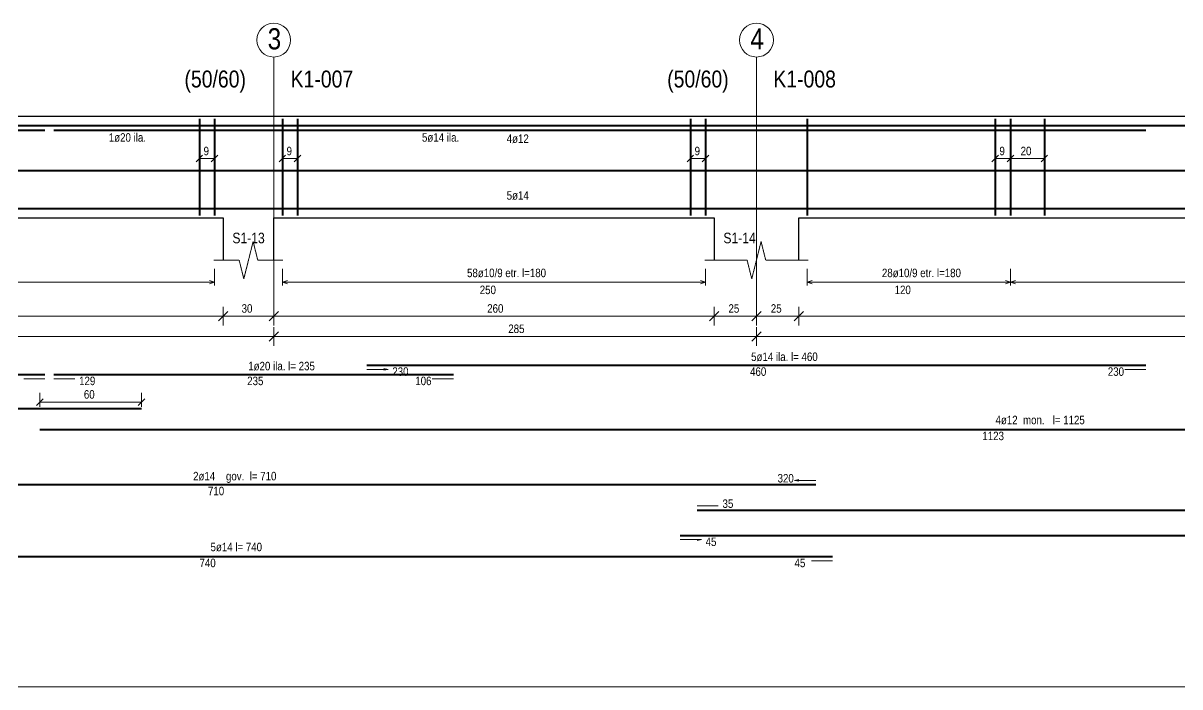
# Model space of a CAD drawing. Header units: millimetres. Extents: x 2759 to 9985, y 761 to 2697.
# Drawn here: x 5205 to 6571, y 1913 to 2697 of the extents above; entities that cross this region are included whole.
import ezdxf

# ---------------------------------------------------------------- set-up
doc = ezdxf.new("R2010")
doc.units = ezdxf.units.MM
doc.linetypes.add('DASHED', pattern=[0.75, 0.5, -0.25])
for name, color, linetype, lineweight in [('AKS BALONU (BEYKENT)', 7, 'Continuous', 20), ('AKS CIZGISI (BEYKENT)', 252, 'DASHED', 20), ('AKS NO (BEYKENT)', 3, 'Continuous', 20), ('CIZGI (BEYKENT)', 1, 'Continuous', 20), ('DONATI (BEYKENT)', 4, 'Continuous', 40), ('DONATI YAZISI (BEYKENT)', 3, 'Continuous', 20), ('I.DONATI OKU (BEYKENT)', 160, 'Continuous', 20), ('KESIT SINIRI (BEYKENT)', 241, 'DASHED', 20), ('KIRIS (BEYKENT)', 2, 'Continuous', 30), ('KIRIS ISMI (BEYKENT)', 40, 'Continuous', 20), ('KOLON ISMI (BEYKENT)', 91, 'Continuous', 20), ('OLCU (BEYKENT)', 14, 'Continuous', 20), ('OLCU YAZISI (BEYKENT)', 7, 'Continuous', 20)]:
    doc.layers.add(name, color=color, linetype=linetype, lineweight=lineweight)
doc.styles.add('OLCU (BEYKENT)', font='')
doc.styles.add('YAZI (BEYKENT)', font='')
doc.styles.get('OLCU (BEYKENT)').set_extended_font_data('Bahnschrift Light Condensed')
doc.styles.get('YAZI (BEYKENT)').set_extended_font_data('Bahnschrift Light Condensed')

msp = doc.modelspace()

# ---------------------------------------------------------------- linework, layer by layer
at = {"layer": 'AKS BALONU (BEYKENT)'}
for centre in [(5501.27, 2677.3), (6071.27, 2677.3)]:
    msp.add_circle(centre, 20, dxfattribs=at)
at = {"layer": 'AKS CIZGISI (BEYKENT)'}
for p, q in [((5501.27, 2657.3), (5501.27, 2357.3)), ((6071.27, 2657.3), (6071.27, 2357.3))]:
    msp.add_line(p, q, dxfattribs=at)
at = {"layer": 'CIZGI (BEYKENT)'}
msp.add_line((2759.16, 1913.42), (9985.04, 1913.42), dxfattribs=at)
at = {"layer": 'DONATI (BEYKENT)'}
for p, q in [((5413.47, 2584.3), (5413.47, 2470.3)), ((5431.47, 2584.3), (5431.47, 2470.3)), ((5511.47, 2584.3), (5511.47, 2470.3)), ((5529.47, 2584.3), (5529.47, 2470.3)), ((5993.27, 2584.3), (5993.27, 2470.3)), ((6011.27, 2584.3), (6011.27, 2470.3)), ((6131.27, 2584.3), (6131.27, 2470.3)), ((6353.27, 2584.3), (6353.27, 2470.3)), ((6371.27, 2584.3), (6371.27, 2470.3)), ((6411.27, 2584.3), (6411.27, 2470.3)), ((3037.58, 2576.3), (5345.08, 2576.3)), ((4351.07, 2570.8), (5231.07, 2570.8)), ((5225.08, 2576.3), (7471.12, 2576.3)), ((5241.47, 2570.8), (5713.47, 2570.8)), ((5611.32, 2570.8), (6531.22, 2570.8)), ((4721.07, 2523.3), (6141.27, 2523.3)), ((6001.27, 2523.3), (7861.07, 2523.3)), ((4681.07, 2478.3), (6161.27, 2478.3)), ((5981.27, 2478.3), (7901.07, 2478.3)), ((4351.07, 2282.3), (5231.07, 2282.3)), ((5241.47, 2282.3), (5713.47, 2282.3)), ((5611.32, 2293.3), (6531.22, 2293.3)), ((3043.08, 2242.3), (5345.08, 2242.3)), ((5225.08, 2217.3), (7471.12, 2217.3)), ((4721.07, 2152.3), (6141.27, 2152.3)), ((6001.27, 2122.3), (7861.07, 2122.3)), ((5981.27, 2092.3), (7901.07, 2092.3)), ((4681.07, 2067.3), (6161.27, 2067.3))]:
    msp.add_line(p, q, dxfattribs=at)
at = {"layer": 'I.DONATI OKU (BEYKENT)'}
for p, q in [((5431.47, 2407.3), (5431.47, 2387.3)), ((5511.47, 2407.3), (5511.47, 2387.3)), ((6011.27, 2407.3), (6011.27, 2387.3)), ((6131.27, 2407.3), (6131.27, 2387.3)), ((6371.27, 2407.3), (6371.27, 2387.3)), ((4831.07, 2391.3), (5431.47, 2391.3)), ((5431.47, 2391.3), (5425.47, 2393.3)), ((5431.47, 2391.3), (5425.47, 2389.3)), ((5511.47, 2391.3), (5517.47, 2393.3)), ((5511.47, 2391.3), (6011.27, 2391.3)), ((5511.47, 2391.3), (5517.47, 2389.3)), ((6011.27, 2391.3), (6005.27, 2393.3)), ((6011.27, 2391.3), (6005.27, 2389.3)), ((6131.27, 2391.3), (6137.27, 2393.3)), ((6131.27, 2391.3), (7751.07, 2391.3)), ((6131.27, 2391.3), (6137.27, 2389.3)), ((6365.27, 2393.3), (6377.27, 2389.3)), ((6365.27, 2389.3), (6377.27, 2393.3)), ((5611.32, 2288.3), (5636.32, 2288.3)), ((5636.32, 2288.3), (5631.42, 2289.28)), ((5636.32, 2288.3), (5631.42, 2287.32)), ((6531.22, 2288.3), (6506.22, 2288.3)), ((5231.07, 2277.3), (5206.07, 2277.3)), ((5241.47, 2277.3), (5266.47, 2277.3)), ((5713.47, 2277.3), (5688.47, 2277.3)), ((6116.27, 2157.3), (6121.17, 2158.28)), ((6141.27, 2157.3), (6116.27, 2157.3)), ((6116.27, 2157.3), (6121.17, 2156.32)), ((6001.27, 2127.3), (6026.27, 2127.3)), ((5981.27, 2087.3), (6006.27, 2087.3)), ((6006.27, 2087.3), (6001.37, 2086.32)), ((6161.27, 2062.3), (6136.27, 2062.3))]:
    msp.add_line(p, q, dxfattribs=at)
at = {"layer": 'KESIT SINIRI (BEYKENT)'}
for p, q in [((5471.47, 2417.3), (5476.97, 2439.3)), ((5476.97, 2439.3), (5482.47, 2417.3)), ((6071.27, 2417.3), (6076.77, 2439.3)), ((6076.77, 2439.3), (6082.27, 2417.3)), ((5430.47, 2417.3), (5460.47, 2417.3)), ((5460.47, 2417.3), (5465.97, 2395.3)), ((5465.97, 2395.3), (5471.47, 2417.3)), ((5482.47, 2417.3), (5512.47, 2417.3)), ((6010.27, 2417.3), (6060.27, 2417.3)), ((6060.27, 2417.3), (6065.77, 2395.3)), ((6065.77, 2395.3), (6071.27, 2417.3)), ((6082.27, 2417.3), (6132.27, 2417.3))]:
    msp.add_line(p, q, dxfattribs=at)
at = {"layer": 'KIRIS (BEYKENT)'}
for p, q in [((4761.27, 2587.3), (5501.27, 2587.3)), ((5501.27, 2587.3), (6071.27, 2587.3)), ((6071.27, 2587.3), (7761.27, 2587.3)), ((4821.07, 2467.3), (5441.47, 2467.3)), ((5441.47, 2467.3), (5441.47, 2417.3)), ((5501.47, 2417.3), (5501.47, 2467.3)), ((5501.47, 2467.3), (6021.27, 2467.3)), ((6021.27, 2467.3), (6021.27, 2417.3)), ((6121.27, 2417.3), (6121.27, 2467.3)), ((6121.27, 2467.3), (7761.07, 2467.3))]:
    msp.add_line(p, q, dxfattribs=at)
at = {"layer": 'OLCU (BEYKENT)'}
for p, q in [((5409.59, 2533.41), (5417.35, 2541.2)), ((5413.48, 2526.3), (5413.47, 2548.3)), ((5427.59, 2533.41), (5435.35, 2541.2)), ((5431.48, 2526.3), (5431.47, 2548.3)), ((5507.59, 2533.41), (5515.35, 2541.2)), ((5511.48, 2526.3), (5511.47, 2548.3)), ((5525.59, 2533.41), (5533.35, 2541.2)), ((5529.48, 2526.3), (5529.47, 2548.3)), ((5989.39, 2533.41), (5997.15, 2541.2)), ((5993.28, 2526.3), (5993.27, 2548.3)), ((6007.39, 2533.41), (6015.15, 2541.2)), ((6011.28, 2526.3), (6011.27, 2548.3)), ((6349.39, 2533.41), (6357.15, 2541.2)), ((6353.28, 2526.3), (6353.27, 2548.3)), ((6367.39, 2533.41), (6375.15, 2541.2)), ((6371.28, 2526.3), (6371.27, 2548.3)), ((6407.39, 2533.41), (6415.15, 2541.2)), ((6411.28, 2526.3), (6411.27, 2548.3)), ((5413.47, 2537.3), (5431.47, 2537.3)), ((5511.47, 2537.3), (5529.47, 2537.3)), ((5993.27, 2537.3), (6011.27, 2537.3)), ((6353.27, 2537.3), (6371.27, 2537.3)), ((6371.27, 2537.3), (6411.27, 2537.3)), ((4821.07, 2351.3), (5441.47, 2351.3)), ((5446.97, 2356.8), (5435.97, 2345.8)), ((5441.47, 2362.3), (5441.47, 2340.3)), ((5441.47, 2351.3), (5501.27, 2351.3)), ((5506.97, 2356.8), (5495.97, 2345.8)), ((5501.47, 2362.3), (5501.47, 2340.3)), ((5501.47, 2351.3), (6021.27, 2351.3)), ((6026.77, 2356.8), (6015.77, 2345.8)), ((6021.27, 2362.3), (6021.27, 2340.3)), ((6021.27, 2351.3), (6071.27, 2351.3)), ((6076.77, 2356.8), (6065.77, 2345.8)), ((6071.27, 2362.3), (6071.27, 2340.3)), ((6071.27, 2351.3), (6121.27, 2351.3)), ((6126.77, 2356.8), (6115.77, 2345.8)), ((6121.27, 2362.3), (6121.27, 2340.3)), ((6121.27, 2351.3), (7761.07, 2351.3)), ((5501.27, 2338.3), (5501.27, 2316.3)), ((6071.27, 2338.3), (6071.27, 2316.3)), ((4761.27, 2327.3), (5501.27, 2327.3)), ((5506.77, 2332.8), (5495.77, 2321.8)), ((5501.27, 2327.3), (6071.27, 2327.3)), ((6076.77, 2332.8), (6065.77, 2321.8)), ((6071.27, 2327.3), (7761.27, 2327.3)), ((5225.08, 2244.3), (5225.08, 2260.8)), ((5345.08, 2244.3), (5345.08, 2260.8)), ((5221.2, 2245.91), (5228.96, 2253.7)), ((5225.08, 2249.8), (5345.08, 2249.8)), ((5341.2, 2245.91), (5348.96, 2253.7))]:
    msp.add_line(p, q, dxfattribs=at)

# ---------------------------------------------------------------- texts
at = {"layer": 'AKS NO (BEYKENT)', "style": 'YAZI (BEYKENT)'}
for s, p in [('3', (5494.13, 2666.3)), ('4', (6064.15, 2666.3))]:
    msp.add_text(s, height=25, dxfattribs=at).set_placement(p)
at = {"layer": 'DONATI YAZISI (BEYKENT)', "style": 'YAZI (BEYKENT)'}
for s, p in [('1ø20 ila.', (5306.52, 2557.3)), ('5ø14 ila.', (5676.37, 2557.3)), ('4ø12', (5776.37, 2555.8)), ('5ø14', (5776.37, 2488.8)), (' 58ø10/9 etr. l=180', (5726.37, 2397.3)), (' 28ø10/9 etr. l=180', (6216.27, 2397.3)), ('5ø14 ila. l= 460', (6065, 2298.3)), ('1ø20 ila. l= 235', (5471.21, 2287.3)), ('4ø12  mon.   l= 1125', (6353.6, 2223.61)), ('2ø14    gov.  l= 710', (5406.06, 2157.3)), ('5ø14 l= 740', (5426.67, 2073.61))]:
    msp.add_text(s, height=10, dxfattribs=at).set_placement(p)
at = {"layer": 'KIRIS ISMI (BEYKENT)', "style": 'YAZI (BEYKENT)'}
for s, p in [('(50/60)', (5395.9, 2621.3)), ('K1-007', (5521.27, 2621.3)), ('(50/60)', (5965.9, 2621.3)), ('K1-008', (6091.27, 2621.3))]:
    msp.add_text(s, height=20, dxfattribs=at).set_placement(p)
at = {"layer": 'KOLON ISMI (BEYKENT)', "style": 'YAZI (BEYKENT)'}
for s, p in [('S1-13', (5452.47, 2437.3)), ('S1-14', (6032.27, 2437.3))]:
    msp.add_text(s, height=12.5, dxfattribs=at).set_placement(p)
at = {"layer": 'OLCU YAZISI (BEYKENT)', "style": 'OLCU (BEYKENT)'}
for s, p in [('9', (5418.47, 2541.3)), ('9', (5516.47, 2541.3)), ('9', (5998.27, 2541.3)), ('9', (6358.27, 2541.3)), ('20', (6383.27, 2541.3)), (' 250', (5741.37, 2377.3)), (' 120', (6231.27, 2377.3)), ('30', (5463.37, 2355.3)), ('260', (5753.37, 2355.3)), ('25', (6038.27, 2355.3)), ('25', (6088.27, 2355.3)), ('285', (5778.27, 2331.3)), ('230', (5641.32, 2280.8)), ('460', (6063.77, 2280.8)), ('230', (6486.22, 2280.8)), ('129', (5271.47, 2269.8)), ('235', (5469.97, 2269.8)), ('106', (5668.47, 2269.8)), ('60', (5277.08, 2253.8)), ('1123', (6338.1, 2204.8)), ('320', (6096.27, 2154.8)), ('710', (5423.67, 2139.8)), ('35', (6031.27, 2124.8)), ('45', (6011.27, 2079.8)), ('740', (5413.67, 2054.8)), ('45', (6116.27, 2054.8))]:
    msp.add_text(s, height=10, dxfattribs=at).set_placement(p)

doc.saveas('drawing.dxf')
